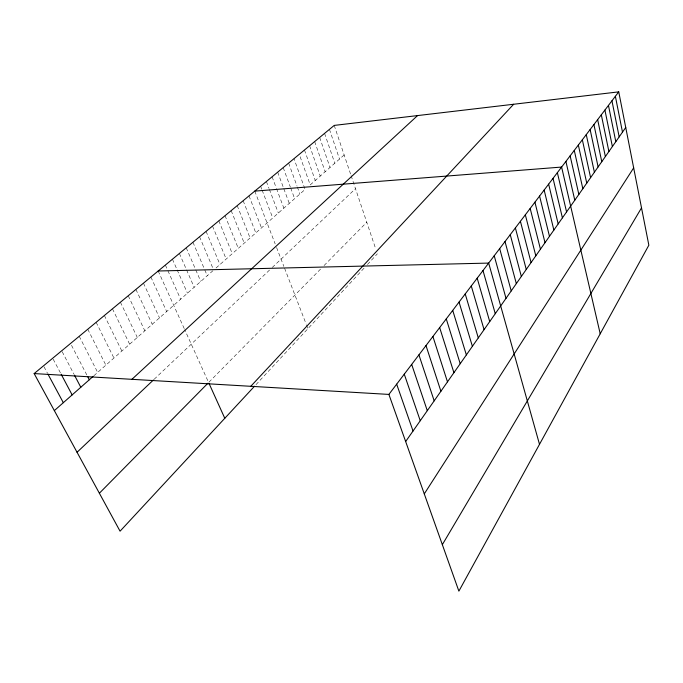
<?xml version="1.0" encoding="UTF-8"?>
<svg xmlns="http://www.w3.org/2000/svg" width="683" height="683" viewBox="0 0 683 683"><rect width="100%" height="100%" fill="white"/><g stroke="black" fill="none" stroke-linecap="round" stroke-linejoin="round"><path stroke-width="0.51" stroke-dasharray="3.42 2.56" d="M255.971 384.674L364.568 267.599M367.454 264.5L377.375 253.803M320.549 269.102L208.622 382.523L184.76 329.761M324.058 265.542L366.771 222.257M154.162 379.27L269.52 270.058M272.261 267.463L355.484 188.679M93.861 375.752L212.865 270.784M216.033 267.992L305.096 189.43L293.989 158.678M344.155 154.973L310.219 184.914L299.274 154.307M44.002 366.762L47.468 373.208M53.189 359.181L60.667 373.285M62.187 351.728L73.943 374.173M71.51 345.333L87.381 376.051M79.237 336.292L97.66 372.406M87.766 329.232L105.865 365.166M96.149 322.299L113.924 358.054M104.379 315.495L121.856 351.062M112.464 308.801L129.642 344.189M120.413 302.228L137.3 337.436M128.233 295.765L144.822 330.794M135.908 289.413L152.224 324.271M143.464 283.172L159.506 317.851M150.883 277.033L166.669 311.533M158.183 270.997L184.325 328.796M165.363 265.055L167.489 269.802M167.907 270.75L180.636 299.214M172.432 259.216L176.726 268.923M177.153 269.896L187.458 293.195M179.381 253.47L186.135 268.923M186.561 269.887L194.168 287.278M186.22 247.809L195.364 268.957M195.782 269.922L200.768 281.456M192.947 242.243L204.405 269.025M204.815 269.981L207.265 275.719M199.564 236.77L212.84 268.12M206.087 231.375L219.969 264.517M212.507 226.073L226.175 259.045M218.825 220.848L232.28 253.658M225.04 215.7L238.299 248.347M231.17 210.629L244.232 243.122M237.206 205.643L250.072 237.966M243.148 200.725L255.826 232.894M249.005 195.884L261.495 227.891M254.776 191.112L275.181 243.916M276.572 247.519L283.872 266.421M284.58 268.24L306.146 324.058M306.505 324.98L307.931 328.668M260.633 186.271L261.768 189.242M262.144 190.233L272.756 217.962M266.396 181.499L269.008 188.397M269.384 189.379L278.34 213.028M272.082 176.795L276.128 187.586M276.495 188.559L283.846 208.17M277.674 172.167L283.479 187.774M283.838 188.756L289.276 203.389M283.197 167.608L290.343 187.022M290.693 187.987L294.629 198.668M288.627 163.109L296.994 186.041M297.353 187.04L299.897 194.015M304.473 150.004L315.273 180.457M309.612 145.761L320.25 176.06M314.667 141.577L325.168 171.732M319.661 137.445L330.017 167.455M324.579 133.381L334.79 163.237M329.437 129.36L339.511 159.079M334.218 125.407L350.806 174.763M351.122 175.693L375.735 248.936"/><path stroke-width="1.02" d="M442.345 544.65L641.516 207.863M424.28 493.877L633.67 167.873M405.659 441.534L625.748 127.49M388.892 394.415L618.747 91.864L648.85 245.206L458.882 591.136L388.892 394.415L34.15 373.575L120.063 531.186L254.546 386.211M250.781 386.305L513.659 104.251M99.377 493.22L207.897 383.248M77.051 452.274L153.427 379.97M131.921 379.321L417.561 115.581M54.341 410.611L93.101 376.418M34.15 373.575L334.218 125.407L618.747 91.864M254.776 191.112L561.614 167.062L600.212 333.782M158.183 270.997L488.669 263.083L539.502 444.334M47.964 374.13L63.323 402.688M61.163 374.224L72.142 394.911M74.43 375.112L80.799 387.27M87.859 376.982L89.302 379.774M209.032 383.428L224.792 418.286M396.669 384.179L413.036 430.999M404.268 374.182L420.25 420.711M411.678 364.423L427.293 410.662M418.918 354.887L434.175 400.836M425.996 345.581L440.902 391.239M432.902 336.48L447.485 381.857M439.664 327.592L453.913 372.67M446.264 318.893L460.205 363.697M452.727 310.398L466.361 354.912M459.044 302.074L472.388 346.315M465.225 293.938L478.288 337.897M471.279 285.981L484.068 329.65M477.195 278.186L489.72 321.582M482.992 270.553L495.26 313.676M494.227 255.758L506.009 298.343M499.683 248.586L511.217 290.907M505.019 241.56L516.331 283.616M510.252 234.679L521.342 276.461M515.383 227.926L526.26 269.452M520.412 221.301L531.075 262.571M525.338 214.812L535.805 255.818M530.179 208.443L540.449 249.201M534.926 202.194L545.008 242.696M539.579 196.064L549.474 236.318M544.155 190.053L553.862 230.06M548.637 184.145L558.173 223.904M553.042 178.348L562.408 217.868M557.371 172.654L566.566 211.935M565.908 161.41L574.787 200.204M570.134 155.852L578.851 194.407M574.275 150.405L582.838 188.721M578.347 145.044L586.757 183.121M582.343 139.784L590.607 177.631M586.27 134.611L594.389 172.227M590.129 129.531L598.112 166.917M593.92 124.545L601.774 161.7M597.651 119.636L605.369 156.569M601.313 114.812L608.903 151.524M604.916 110.065L612.386 146.555M608.459 105.404L615.81 141.671M611.951 100.811L619.174 136.873M615.374 96.303L622.486 132.143"/></g></svg>
